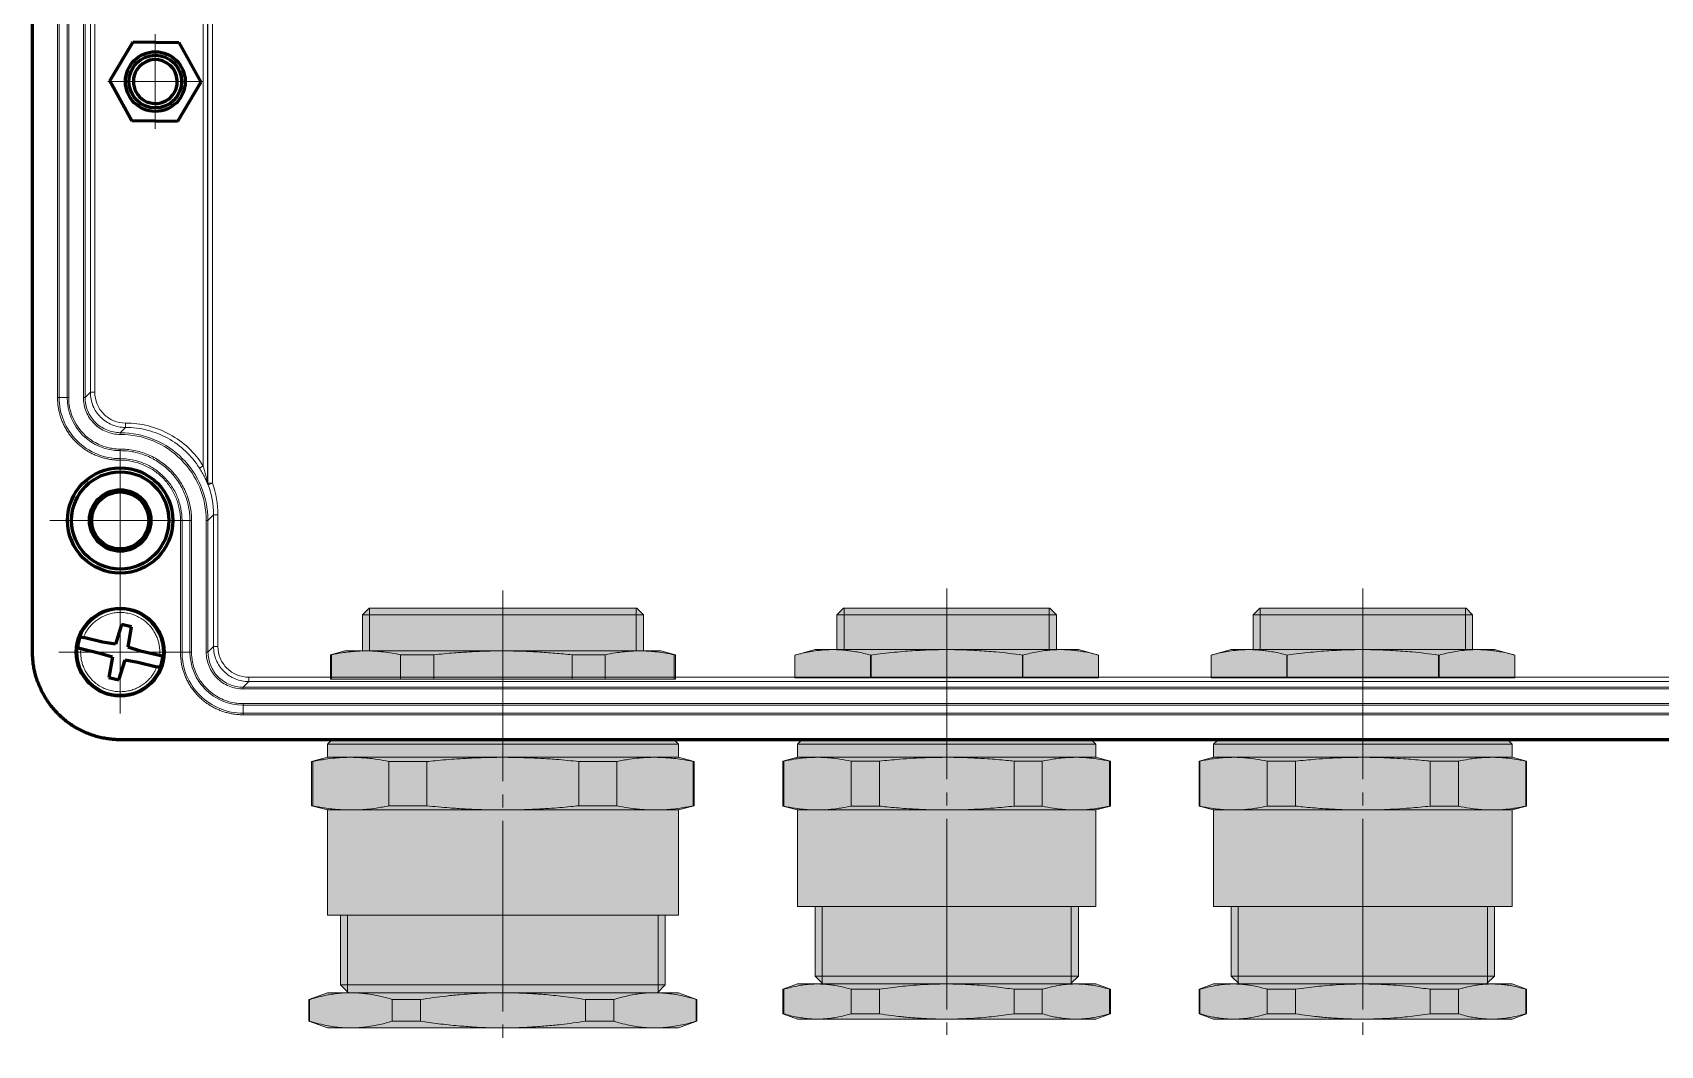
# Model space of a CAD drawing. Header units: millimetres. Extents: x -101 to 319, y -85 to 212.
# Drawn here: x 221.26 to 267.62, y 21.24 to 50.09 of the extents above; entities that cross this region are included whole.
import ezdxf

# ---------------------------------------------------------------- set-up
doc = ezdxf.new("R2010")
doc.units = ezdxf.units.MM
for name, pattern in [('K5LT_AXLED', [26.227272, 21.727272, -1.5, 1.5, -1.5]), ('K5LT_BASIC', [0]), ('K5LT_THIN', [0])]:
    doc.linetypes.add(name, pattern=pattern)
doc.layers.add('Системный слой', color=7, linetype='Continuous')

# ---------------------------------------------------------------- blocks, each defined once
blk = doc.blocks.new('VP.262512_withoutcapside')
at = {"layer": 'Системный слой', "color": 150, "linetype": 'K5LT_BASIC', "lineweight": 60, "true_color": 0x0080ff}
for p, q in [((-127.49, -114.99), (-127.49, 114.99)), ((-118.7, -49.92), (-116.03, -45.46)), ((-116.03, -45.46), (-110.83, -45.54)), ((-110.83, -45.54), (-108.3, -50.08)), ((-116.17, -54.46), (-118.7, -49.92)), ((-108.3, -50.08), (-110.97, -54.54)), ((-110.97, -54.54), (-116.17, -54.46)), ((-117.36, -111.85), (-118.05, -114.11)), ((-116.2, -112.12), (-117.36, -111.85)), ((-116.61, -114.45), (-116.2, -112.12)), ((-122.29, -114.53), (-122.37, -114.51)), ((-122.29, -114.53), (-121.99, -114.6)), ((-122.06, -113.24), (-121.99, -113.26)), ((-121.99, -113.26), (-121.69, -113.33)), ((-121.99, -114.6), (-119.83, -115.11)), ((-119.52, -113.85), (-121.69, -113.33)), ((-118.05, -114.11), (-119.52, -113.85)), ((-115.17, -114.89), (-116.61, -114.45)), ((-113.01, -115.4), (-115.17, -114.89)), ((-119.83, -115.11), (-118.39, -115.55)), ((-118.39, -115.55), (-118.8, -117.88)), ((-117.64, -118.15), (-116.95, -115.89)), ((-116.95, -115.89), (-115.48, -116.15)), ((-115.48, -116.15), (-113.31, -116.67)), ((-113.01, -116.74), (-113.31, -116.67)), ((-112.71, -115.47), (-113.01, -115.4)), ((-112.94, -116.76), (-113.01, -116.74)), ((-112.71, -115.47), (-112.63, -115.49)), ((-118.8, -117.88), (-117.64, -118.15)), ((117.49, -124.99), (-117.49, -124.99))]:
    blk.add_line(p, q, dxfattribs=at)
at = {"layer": 'Системный слой', "color": 7, "linetype": 'K5LT_THIN', "lineweight": 18}
for p, q in [((-107.54, 95.77), (-107.54, -95.77)), ((-107.5, -95.76), (-107.5, 95.76)), ((-107, -95.76), (-107, 95.76)), ((-108.04, 93.77), (-108.04, -93.77)), ((-124.64, -86), (-124.64, 86)), ((-124.46, 86), (-124.46, -86)), ((-123.55, 86), (-123.55, -86)), ((-123.37, -86), (-123.37, 86)), ((-121.7, -86), (-121.7, 86)), ((-121.5, -86), (-121.5, 86)), ((-120.9, 85.4), (-120.9, -85.4)), ((-120.4, 85.4), (-120.4, -85.4)), ((-124.46, -86), (-124.64, -86)), ((-123.55, -86), (-124.46, -86)), ((-123.55, -86), (-123.37, -86)), ((-121.7, -86), (-121.5, -86)), ((-120.9, -85.4), (-121.5, -86)), ((-120.4, -85.4), (-120.9, -85.4)), ((-116.9, -89.4), (-117.5, -90)), ((-117.5, -92.96), (-117.5, -92.05)), ((-108.04, -93.77), (-108.47, -94.04)), ((-107.54, -95.77), (-107.5, -95.76)), ((-107.47, -95.93), (-107.51, -95.94)), ((-107.5, -95.76), (-107, -95.76)), ((-107.47, -95.93), (-107, -95.76)), ((-110.64, -115), (-110.64, -100)), ((-110.46, -100), (-110.64, -100)), ((-110.46, -100), (-109.55, -100)), ((-110.46, -100), (-110.46, -115)), ((-109.55, -100), (-109.37, -100)), ((-109.55, -100), (-109.55, -115)), ((-109.37, -115), (-109.37, -100)), ((-107.7, -100), (-107.5, -100)), ((-107.7, -115), (-107.7, -100)), ((-107.5, -100), (-106.86, -99.36)), ((-107.5, -115), (-107.5, -100)), ((-106.86, -99.36), (-106.86, -114.36)), ((-106.36, -99.36), (-106.86, -99.36)), ((-106.36, -99.36), (-106.36, -114.36)), ((-106.86, -114.36), (-107.5, -115)), ((-106.36, -114.36), (-106.86, -114.36)), ((-110.46, -115), (-110.64, -115)), ((-109.55, -115), (-110.46, -115)), ((-109.55, -115), (-109.37, -115)), ((-107.7, -115), (-107.5, -115)), ((-102.86, -118.36), (-103.5, -119)), ((-102.86, -117.86), (-102.86, -118.36)), ((-102.86, -117.86), (102.86, -117.86)), ((-102.86, -118.36), (102.86, -118.36)), ((103.5, -119), (-103.5, -119)), ((-103.5, -119.2), (-103.5, -119)), ((103.5, -119.2), (-103.5, -119.2)), ((-103.5, -121.05), (-103.5, -120.87)), ((103.5, -120.87), (-103.5, -120.87)), ((-103.5, -121.96), (-103.5, -121.05)), ((-103.5, -121.05), (103.5, -121.05)), ((-103.5, -121.96), (103.5, -121.96)), ((-103.5, -121.96), (-103.5, -122.14)), ((103.5, -122.14), (-103.5, -122.14))]:
    blk.add_line(p, q, dxfattribs=at)
at = {"layer": 'Системный слой', "color": 30, "linetype": 'K5LT_AXLED', "lineweight": 18, "true_color": 0xff8000}
for p, q in [((-113.5, -50), (-113.5, -44.6)), ((-113.5, -50), (-118.9, -50)), ((-113.5, -50), (-108.1, -50)), ((-113.5, -50), (-113.5, -55.4)), ((-117.5, -100), (-117.5, -92)), ((-117.5, -100), (-125.5, -100)), ((-117.5, -100), (-109.5, -100)), ((-117.5, -100), (-117.5, -108)), ((-117.5, -115), (-117.5, -108)), ((-117.5, -115), (-124.5, -115)), ((-117.5, -115), (-110.5, -115)), ((-117.5, -115), (-117.5, -122))]:
    blk.add_line(p, q, dxfattribs=at)
at = {"layer": 'Системный слой', "color": 150, "linetype": 'K5LT_BASIC', "lineweight": 60, "true_color": 0x0080ff}
for centre, radius in [((-113.5, -50), 3.4), ((-113.5, -50), 3), ((-117.5, -100), 6), ((-117.5, -100), 5.54), ((-117.5, -100), 3.5), ((-117.5, -100), 3.25), ((-117.5, -115), 5)]:
    blk.add_circle(centre, radius, dxfattribs=at)
for centre, radius, start, end in [((-113.5, -50), 2.5, 329.0779, 149.0779), ((-113.5, -50), 2.5, 149.0779, 329.0779), ((-117.5, -115), 4.89, 166.5926, 174.2313), ((-117.5, -115), 4.89, 158.9539, 166.5926), ((-117.5, -115), 4.89, 338.9539, 354.2313)]:
    blk.add_arc(centre, radius, start, end, dxfattribs=at)
at = {"layer": 'Системный слой', "color": 7, "linetype": 'K5LT_THIN', "lineweight": 18}
for centre, radius, start, end in [((-117.5, -86), 6.96, 179.9996, 270.0017), ((-117.5, -86), 6.05, 179.9996, 270.002), ((-117.5, -115), 4.81, 354.3582, 158.827), ((-117.5, -115), 4.81, 174.3582, 338.827), ((-103.5, -115), 6.96, 179.9996, 270.0003), ((-103.5, -115), 6.05, 179.9996, 270.0004)]:
    blk.add_arc(centre, radius, start, end, dxfattribs=at)
for centre, major_axis, ratio, start_param, end_param in [((-116.9, -88.9), (0, -0.5), 0.000346, 4.712389, 6.276204), ((-117.5, -90.2), (0, 0.2), 0.000865, 4.712389, 6.276205), ((-107.04, -95.77), (0.125, -0.484), 0.999959, 4.460672, 4.813688), ((-107, -95.76), (0.123, -0.485), 0.999959, 4.464107, 4.814949)]:
    blk.add_ellipse(centre, major_axis=major_axis, ratio=ratio, start_param=start_param, end_param=end_param, dxfattribs=at)
for points, weights, degree in [([(-117.5, -93.14), (-121.69, -93.14), (-124.64, -90.19), (-124.64, -86)], [1, 0.804734900668, 0.804734900668, 1], 3), ([(-117.5, -92.05), (-117.5, -92), (-117.5, -91.87)], [1, 0.829037572555, 1], 2), ([(-117.5, -92.96), (-117.5, -92.99), (-117.5, -93.06), (-117.5, -93.14)], [1, 0.886025048378, 0.886025048378, 1], 3), ([(-121.69, -113.33), (-119.13, -106.89), (-112.39, -108.5), (-113.01, -115.4)], [1, 0.429396510113, 0.429396510113, 1], 3), ([(-113.31, -116.67), (-115.87, -123.11), (-122.61, -121.5), (-121.99, -114.6)], [1, 0.429396510113, 0.429396510113, 1], 3), ([(-103.5, -122.14), (-107.69, -122.14), (-110.64, -119.19), (-110.64, -115)], [1, 0.804734900668, 0.804734900668, 1], 3)]:
    blk.add_rational_spline(points, weights, degree=degree, dxfattribs=at)
for points, knots in [([(-117.5, -91.87), (-117.69, -91.87), (-117.98, -91.85), (-118.26, -91.82), (-118.45, -91.79), (-118.54, -91.77), (-119.02, -91.68), (-119.38, -91.57), (-120.01, -91.31), (-120.27, -91.18), (-120.61, -90.98), (-120.69, -90.92), (-121.08, -90.66), (-121.38, -90.42), (-121.85, -89.94), (-122.04, -89.73), (-122.26, -89.42), (-122.32, -89.35), (-122.59, -88.94), (-122.77, -88.6), (-123.03, -87.97), (-123.12, -87.7), (-123.21, -87.32), (-123.24, -87.23), (-123.33, -86.76), (-123.37, -86.38), (-123.37, -86)], [0, 0, 0, 0, 0.0625, 0.09375, 0.09375, 0.125, 0.125, 0.25, 0.25, 0.34375, 0.34375, 0.375, 0.375, 0.5, 0.5, 0.59375, 0.59375, 0.625, 0.625, 0.75, 0.75, 0.84375, 0.84375, 0.875, 0.875, 1, 1, 1, 1]), ([(-117.5, -90.2), (-118.05, -90.2), (-118.6, -90.09), (-119.61, -89.67), (-120.08, -89.36), (-120.86, -88.58), (-121.17, -88.11), (-121.59, -87.1), (-121.7, -86.55), (-121.7, -86)], [0, 0, 0, 0, 0.25, 0.25, 0.5, 0.5, 0.75, 0.75, 1, 1, 1, 1]), ([(-117.5, -90), (-118.02, -90), (-118.55, -89.89), (-119.51, -89.49), (-119.96, -89.2), (-120.7, -88.46), (-120.99, -88.01), (-121.39, -87.05), (-121.5, -86.52), (-121.5, -86)], [0, 0, 0, 0, 0.25, 0.25, 0.5, 0.5, 0.75, 0.75, 1, 1, 1, 1]), ([(-120.9, -85.4), (-120.9, -85.93), (-120.8, -86.45), (-120.4, -87.42), (-120.1, -87.86), (-119.36, -88.6), (-118.92, -88.9), (-117.95, -89.3), (-117.43, -89.4), (-116.9, -89.4)], [0, 0, 0, 0, 0.25, 0.25, 0.5, 0.5, 0.75, 0.75, 1, 1, 1, 1]), ([(-120.4, -85.4), (-120.4, -85.86), (-120.31, -86.32), (-119.96, -87.17), (-119.7, -87.55), (-119.05, -88.2), (-118.67, -88.46), (-117.82, -88.81), (-117.36, -88.9), (-116.9, -88.9)], [0, 0, 0, 0, 0.25, 0.25, 0.5, 0.5, 0.75, 0.75, 1, 1, 1, 1]), ([(-116.9, -88.9), (-116.02, -88.9), (-115.15, -89.01), (-113.44, -89.45), (-112.62, -89.78), (-111.08, -90.62), (-110.36, -91.14), (-109.08, -92.34), (-108.52, -93.03), (-108.04, -93.77)], [0, 0, 0, 0, 0.25, 0.25, 0.5, 0.5, 0.75, 0.75, 1, 1, 1, 1]), ([(-107.5, -100), (-107.5, -98.62), (-107.79, -97.28), (-108.82, -94.87), (-109.55, -93.8), (-111.3, -92.05), (-112.37, -91.32), (-114.78, -90.29), (-116.12, -90), (-117.5, -90)], [0, 0, 0, 0, 0.25, 0.25, 0.5, 0.5, 0.75, 0.75, 1, 1, 1, 1]), ([(-107.7, -100), (-107.7, -98.72), (-107.95, -97.43), (-108.94, -95.06), (-109.66, -93.98), (-111.48, -92.16), (-112.56, -91.44), (-114.93, -90.45), (-116.22, -90.2), (-117.5, -90.2)], [0, 0, 0, 0, 0.25, 0.25, 0.5, 0.5, 0.75, 0.75, 1, 1, 1, 1]), ([(-108.47, -94.04), (-108.91, -93.33), (-109.45, -92.68), (-110.67, -91.54), (-111.36, -91.04), (-112.82, -90.23), (-113.61, -89.92), (-115.23, -89.51), (-116.07, -89.4), (-116.9, -89.4)], [0, 0, 0, 0, 0.25, 0.25, 0.5, 0.5, 0.75, 0.75, 1, 1, 1, 1]), ([(-109.37, -100), (-109.37, -99.47), (-109.42, -98.93), (-109.58, -98.14), (-109.64, -97.88), (-109.8, -97.37), (-109.88, -97.13), (-110.19, -96.39), (-110.44, -95.92), (-110.89, -95.25), (-111.05, -95.04), (-111.38, -94.63), (-111.56, -94.43), (-111.94, -94.06), (-112.14, -93.88), (-112.55, -93.54), (-112.76, -93.38), (-113.21, -93.08), (-113.43, -92.95), (-113.9, -92.7), (-114.14, -92.59), (-114.88, -92.28), (-115.39, -92.12), (-116.44, -91.92), (-116.97, -91.87), (-117.5, -91.87)], [0, 0, 0, 0, 0.125, 0.125, 0.1875, 0.1875, 0.25, 0.25, 0.375, 0.375, 0.4375, 0.4375, 0.5, 0.5, 0.5625, 0.5625, 0.625, 0.625, 0.6875, 0.6875, 0.75, 0.75, 0.875, 0.875, 1, 1, 1, 1]), ([(-109.55, -100), (-109.55, -99.48), (-109.6, -98.96), (-109.76, -98.19), (-109.82, -97.93), (-109.97, -97.43), (-110.06, -97.19), (-110.26, -96.71), (-110.37, -96.48), (-110.61, -96.02), (-110.75, -95.79), (-111.19, -95.14), (-111.51, -94.74), (-112.25, -94.01), (-112.66, -93.67), (-113.52, -93.1), (-113.98, -92.85), (-114.7, -92.56), (-114.95, -92.47), (-115.45, -92.32), (-115.7, -92.25), (-116.46, -92.1), (-116.97, -92.05), (-117.5, -92.05)], [0, 0, 0, 0, 0.125, 0.125, 0.1875, 0.1875, 0.25, 0.25, 0.3125, 0.3125, 0.375, 0.375, 0.5, 0.5, 0.625, 0.625, 0.75, 0.75, 0.8125, 0.8125, 0.875, 0.875, 1, 1, 1, 1]), ([(-117.5, -92.96), (-117.03, -92.96), (-116.58, -93.01), (-115.67, -93.19), (-115.22, -93.32), (-114.59, -93.59), (-114.38, -93.68), (-113.97, -93.9), (-113.78, -94.02), (-113.2, -94.41), (-112.84, -94.7), (-112.2, -95.35), (-111.9, -95.71), (-111.39, -96.47), (-111.17, -96.88), (-110.91, -97.52), (-110.83, -97.74), (-110.7, -98.18), (-110.64, -98.4), (-110.51, -99.08), (-110.46, -99.53), (-110.46, -100)], [0, 0, 0, 0, 0.125, 0.125, 0.25, 0.25, 0.3125, 0.3125, 0.375, 0.375, 0.5, 0.5, 0.625, 0.625, 0.75, 0.75, 0.8125, 0.8125, 0.875, 0.875, 1, 1, 1, 1]), ([(-110.64, -100), (-110.64, -99.55), (-110.69, -99.1), (-110.82, -98.45), (-110.87, -98.23), (-111, -97.8), (-111.08, -97.58), (-111.34, -96.96), (-111.55, -96.57), (-112.05, -95.82), (-112.34, -95.47), (-112.97, -94.84), (-113.31, -94.55), (-113.87, -94.18), (-114.07, -94.06), (-114.46, -93.85), (-114.67, -93.75), (-115.28, -93.5), (-115.71, -93.37), (-116.6, -93.19), (-117.05, -93.14), (-117.5, -93.14)], [0, 0, 0, 0, 0.125, 0.125, 0.1875, 0.1875, 0.25, 0.25, 0.375, 0.375, 0.5, 0.5, 0.625, 0.625, 0.6875, 0.6875, 0.75, 0.75, 0.875, 0.875, 1, 1, 1, 1]), ([(-107.51, -95.94), (-107.51, -95.94), (-107.53, -95.89), (-107.58, -95.76), (-107.61, -95.69), (-107.71, -95.44), (-107.79, -95.27), (-107.96, -94.92), (-108.05, -94.74), (-108.25, -94.39), (-108.35, -94.21), (-108.47, -94.04)], [0, 0, 0, 0, 0.125, 0.125, 0.25, 0.25, 0.5, 0.5, 0.75, 0.75, 1, 1, 1, 1]), ([(-108.04, -93.77), (-107.99, -93.95), (-107.93, -94.14), (-107.83, -94.51), (-107.78, -94.69), (-107.69, -95.06), (-107.65, -95.25), (-107.6, -95.5), (-107.58, -95.58), (-107.55, -95.71), (-107.54, -95.77), (-107.54, -95.77)], [0, 0, 0, 0, 0.25, 0.25, 0.5, 0.5, 0.75, 0.75, 0.875, 0.875, 1, 1, 1, 1]), ([(-106.86, -114.36), (-106.86, -114.89), (-106.76, -115.41), (-106.36, -116.38), (-106.06, -116.82), (-105.32, -117.56), (-104.88, -117.86), (-103.91, -118.26), (-103.39, -118.36), (-102.86, -118.36)], [0, 0, 0, 0, 0.25, 0.25, 0.5, 0.5, 0.75, 0.75, 1, 1, 1, 1]), ([(-106.36, -114.36), (-106.36, -114.82), (-106.27, -115.28), (-105.92, -116.13), (-105.66, -116.52), (-105.02, -117.16), (-104.63, -117.42), (-103.78, -117.77), (-103.32, -117.86), (-102.86, -117.86)], [0, 0, 0, 0, 0.25, 0.25, 0.5, 0.5, 0.75, 0.75, 1, 1, 1, 1]), ([(-103.5, -120.87), (-103.69, -120.87), (-103.98, -120.85), (-104.26, -120.82), (-104.45, -120.79), (-104.54, -120.77), (-105.02, -120.68), (-105.38, -120.57), (-106.01, -120.31), (-106.27, -120.18), (-106.61, -119.98), (-106.69, -119.92), (-107.08, -119.66), (-107.38, -119.42), (-107.85, -118.94), (-108.04, -118.73), (-108.26, -118.42), (-108.32, -118.35), (-108.59, -117.94), (-108.77, -117.6), (-109.03, -116.97), (-109.12, -116.7), (-109.21, -116.32), (-109.24, -116.23), (-109.33, -115.76), (-109.37, -115.38), (-109.37, -115)], [0, 0, 0, 0, 0.0625, 0.09375, 0.09375, 0.125, 0.125, 0.25, 0.25, 0.34375, 0.34375, 0.375, 0.375, 0.5, 0.5, 0.59375, 0.59375, 0.625, 0.625, 0.75, 0.75, 0.84375, 0.84375, 0.875, 0.875, 1, 1, 1, 1]), ([(-103.5, -119.2), (-104.05, -119.2), (-104.6, -119.09), (-105.61, -118.67), (-106.08, -118.36), (-106.86, -117.58), (-107.17, -117.11), (-107.59, -116.1), (-107.7, -115.55), (-107.7, -115)], [0, 0, 0, 0, 0.25, 0.25, 0.5, 0.5, 0.75, 0.75, 1, 1, 1, 1]), ([(-103.5, -119), (-104.02, -119), (-104.55, -118.89), (-105.51, -118.49), (-105.96, -118.2), (-106.7, -117.46), (-106.99, -117.01), (-107.39, -116.05), (-107.5, -115.52), (-107.5, -115)], [0, 0, 0, 0, 0.25, 0.25, 0.5, 0.5, 0.75, 0.75, 1, 1, 1, 1])]:
    blk.add_open_spline(points, degree=3, knots=knots, dxfattribs=at)
for points in [[(-106.86, -99.36), (-106.86, -98.19), (-107.07, -97.03), (-107.47, -95.93)], [(-107, -95.76), (-106.58, -96.91), (-106.36, -98.14), (-106.36, -99.36)]]:
    blk.add_open_spline(points, degree=3, dxfattribs=at)
at = {"layer": 'Системный слой', "color": 150, "linetype": 'K5LT_BASIC', "lineweight": 60, "true_color": 0x0080ff}
blk.add_rational_spline([(-117.49, -124.99), (-123.34, -124.99), (-127.49, -120.84), (-127.49, -114.99)], [1, 0.804744315932, 0.804744315932, 1], degree=3, dxfattribs=at)
blk = doc.blocks.new('VZ-N32_withcap')
at = {"true_color": 0xffffff}
for points in [[(19.65, 9.68), (18, 10.12), (16, 10.11), (16, 14.25), (15.25, 15), (-15.25, 15), (-16, 14.25), (-16, 10.11), (-18, 10.12), (-19.65, 9.68), (-19.65, 6.92), (19.65, 6.92)], [(20, -20), (20, -8), (21.8, -7.52), (21.8, -2.48), (20, -2), (20, -0.5), (19.5, 0), (-19.5, 0), (-20, -0.5), (-20, -2), (-21.8, -2.48), (-21.8, -7.52), (-20, -8), (-20, -20), (-18.5, -20), (-18.5, -27.93), (-17.6, -28.83), (-20, -28.83), (-22.1, -29.59), (-22.1, -32.06), (-20, -32.83), (20, -32.83), (22.1, -32.06), (22.1, -29.59), (20, -28.83), (17.6, -28.83), (18.5, -27.93), (18.5, -20)]]:
    blk.add_hatch(color=7, dxfattribs=at).paths.add_polyline_path(points)
at = {"color": 30, "linetype": 'K5LT_AXLED', "lineweight": 0, "true_color": 0xff8000}
blk.add_line((0, 17), (0, -34.83), dxfattribs=at)
at = {"color": 150, "linetype": 'K5LT_BASIC', "lineweight": 0, "true_color": 0x0080ff}
for p, q in [((-16, 14.25), (-15.25, 15)), ((15.25, 15), (-15.25, 15)), ((16, 14.25), (15.25, 15)), ((16, 14.25), (-16, 14.25)), ((-16, 10.11), (-16, 14.25)), ((16, 10.11), (16, 14.25)), ((-19.65, 9.68), (-18, 10.12)), ((-19.65, 6.92), (-19.65, 9.68)), ((-19.53, 9.68), (-19.65, 9.68)), ((-19.53, 6.92), (-19.53, 9.68)), ((-15.59, 10.12), (-18, 10.12)), ((0, 10.12), (-15.59, 10.12)), ((-11.65, 6.92), (-11.65, 9.68)), ((-7.88, 9.68), (-11.65, 9.68)), ((-7.88, 6.92), (-7.88, 9.68)), ((15.59, 10.12), (0, 10.12)), ((7.88, 6.92), (7.88, 9.68)), ((11.65, 9.68), (7.88, 9.68)), ((11.65, 6.92), (11.65, 9.68)), ((18, 10.12), (15.59, 10.12)), ((19.65, 9.68), (18, 10.12)), ((19.53, 6.92), (19.53, 9.68)), ((19.65, 9.68), (19.53, 9.68)), ((19.65, 6.92), (19.65, 9.68)), ((-19.53, 6.92), (-19.65, 6.92)), ((-11.65, 6.92), (-19.53, 6.92)), ((-7.88, 6.92), (-11.65, 6.92)), ((7.88, 6.92), (-7.88, 6.92)), ((11.65, 6.92), (7.88, 6.92)), ((19.53, 6.92), (11.65, 6.92)), ((19.65, 6.92), (19.53, 6.92)), ((-20, -0.5), (-19.5, 0)), ((0, 0), (-19.5, 0)), ((19.5, 0), (0, 0)), ((20, -0.5), (19.5, 0)), ((-20, -0.5), (-20, -2)), ((0, -0.5), (-20, -0.5)), ((20, -0.5), (0, -0.5)), ((20, -0.5), (20, -2)), ((-21.8, -2.48), (-20, -2)), ((-21.8, -2.48), (-21.66, -2.48)), ((-21.8, -7.52), (-21.8, -2.48)), ((-21.66, -7.52), (-21.66, -2.48)), ((-20, -2), (-17.32, -2)), ((-17.32, -2), (0, -2)), ((-12.98, -2.48), (-8.67, -2.48)), ((-12.98, -7.52), (-12.98, -2.48)), ((-8.67, -7.52), (-8.67, -2.48)), ((0, -2), (17.32, -2)), ((8.67, -7.52), (8.67, -2.48)), ((8.67, -2.48), (12.98, -2.48)), ((12.98, -7.52), (12.98, -2.48)), ((17.32, -2), (20, -2)), ((21.8, -2.48), (20, -2)), ((21.66, -7.52), (21.66, -2.48)), ((21.66, -2.48), (21.8, -2.48)), ((21.8, -7.52), (21.8, -2.48)), ((-21.8, -7.52), (-20, -8)), ((-21.66, -7.52), (-21.8, -7.52)), ((-20, -8), (-20, -20)), ((-17.32, -8), (-20, -8)), ((0, -8), (-17.32, -8)), ((-8.67, -7.52), (-12.98, -7.52)), ((17.32, -8), (0, -8)), ((12.98, -7.52), (8.67, -7.52)), ((20, -8), (17.32, -8)), ((21.8, -7.52), (20, -8)), ((20, -8), (20, -20)), ((21.8, -7.52), (21.66, -7.52)), ((20, -20), (-20, -20)), ((-18.5, -27.93), (-18.5, -20)), ((18.5, -27.93), (18.5, -20)), ((-22.1, -29.59), (-20, -28.82)), ((-22.1, -29.59), (-22.1, -32.06)), ((-22.02, -29.59), (-22.1, -29.59)), ((-22.02, -29.59), (-22.02, -32.06)), ((-17.32, -28.82), (-20, -28.82)), ((-17.6, -28.82), (-18.5, -27.93)), ((0, -27.93), (-18.5, -27.93)), ((0, -28.82), (-17.32, -28.82)), ((-12.62, -29.59), (-12.62, -32.06)), ((-9.4, -29.59), (-12.62, -29.59)), ((-9.4, -29.59), (-9.4, -32.06)), ((18.5, -27.93), (0, -27.93)), ((17.32, -28.82), (0, -28.82)), ((9.4, -29.59), (9.4, -32.06)), ((12.62, -29.59), (9.4, -29.59)), ((12.62, -29.59), (12.62, -32.06)), ((20, -28.82), (17.32, -28.82)), ((17.6, -28.82), (18.5, -27.93)), ((22.1, -29.59), (20, -28.82)), ((22.02, -29.59), (22.02, -32.06)), ((22.1, -29.59), (22.02, -29.59)), ((22.1, -29.59), (22.1, -32.06)), ((-22.1, -32.06), (-20, -32.83)), ((-22.1, -32.06), (-22.02, -32.06)), ((-20, -32.83), (-17.32, -32.83)), ((-17.32, -32.83), (0, -32.83)), ((-12.62, -32.06), (-9.4, -32.06)), ((0, -32.83), (17.32, -32.83)), ((9.4, -32.06), (12.62, -32.06)), ((17.32, -32.83), (20, -32.83)), ((22.1, -32.06), (20, -32.83)), ((22.02, -32.06), (22.1, -32.06))]:
    blk.add_line(p, q, dxfattribs=at)
at = {"color": 7, "linetype": 'K5LT_THIN', "lineweight": 0}
for p, q in [((-15.19, 15), (-15.19, 14.25)), ((15.19, 15), (15.19, 14.25)), ((-15.19, 10.12), (-15.19, 14.25)), ((15.19, 10.12), (15.19, 14.25)), ((-17.69, -27.93), (-17.69, -20)), ((17.69, -27.93), (17.69, -20)), ((-17.69, -28.74), (-17.69, -27.93)), ((17.69, -28.74), (17.69, -27.93))]:
    blk.add_line(p, q, dxfattribs=at)
at = {"color": 150, "linetype": 'K5LT_BASIC', "lineweight": 0, "true_color": 0x0080ff}
for points, knots in [([(-19.53, 9.68), (-19.14, 9.76), (-18.48, 9.89), (-17.54, 10.01), (-16.72, 10.09), (-16.07, 10.12), (-15.69, 10.12), (-15.59, 10.12)], [0, 0, 0, 0, 2.376278, 4.04526, 5.709004, 7.352072, 8, 8, 8, 8]), ([(-15.59, 10.12), (-15.26, 10.12), (-14.77, 10.11), (-14.11, 10.06), (-13.45, 9.99), (-12.63, 9.87), (-11.97, 9.75), (-11.65, 9.68)], [0, 0, 0, 0, 1.986954, 2.991874, 3.998543, 6.001525, 8, 8, 8, 8]), ([(-7.88, 9.68), (-7.11, 9.76), (-5.78, 9.89), (-3.9, 10.01), (-2.26, 10.09), (-0.96, 10.12), (-0.21, 10.12), (0, 10.12)], [0, 0, 0, 0, 2.376278, 4.04526, 5.709004, 7.352072, 8, 8, 8, 8]), ([(0, 10.12), (0.65, 10.12), (1.64, 10.11), (2.95, 10.06), (4.27, 9.99), (5.92, 9.87), (7.23, 9.75), (7.88, 9.68)], [0, 0, 0, 0, 1.986954, 2.991874, 3.998543, 6.001525, 8, 8, 8, 8]), ([(11.65, 9.68), (12.03, 9.76), (12.7, 9.89), (13.64, 10.01), (14.46, 10.09), (15.11, 10.12), (15.48, 10.12), (15.59, 10.12)], [0, 0, 0, 0, 2.376278, 4.04526, 5.709004, 7.352072, 8, 8, 8, 8]), ([(15.59, 10.12), (15.92, 10.12), (16.41, 10.11), (17.07, 10.06), (17.72, 9.99), (18.55, 9.87), (19.2, 9.75), (19.53, 9.68)], [0, 0, 0, 0, 1.986954, 2.991874, 3.998543, 6.001525, 8, 8, 8, 8]), ([(-17.32, -2), (-17.62, -2), (-18.22, -2.01), (-19.18, -2.08), (-20.32, -2.22), (-21.17, -2.38), (-21.66, -2.48)], [0, 0, 0, 0, 1.452167, 2.881664, 4.647628, 7, 7, 7, 7]), ([(-12.98, -2.48), (-13.42, -2.39), (-14.14, -2.25), (-15.13, -2.12), (-15.94, -2.05), (-16.66, -2.01), (-17.12, -2), (-17.32, -2)], [0, 0, 0, 0, 2.40543, 4.023924, 5.43573, 6.897013, 8, 8, 8, 8]), ([(0, -2), (-0.6, -2), (-1.8, -2.01), (-3.54, -2.08), (-5.52, -2.19), (-7.21, -2.33), (-8.36, -2.45), (-8.67, -2.48)], [0, 0, 0, 0, 1.65962, 3.293331, 4.829431, 7.118353, 8, 8, 8, 8]), ([(8.67, -2.48), (7.81, -2.39), (6.36, -2.25), (4.39, -2.12), (2.76, -2.05), (1.32, -2.01), (0.4, -2), (0, -2)], [0, 0, 0, 0, 2.40543, 4.023924, 5.43573, 6.897013, 8, 8, 8, 8]), ([(17.32, -2), (17.02, -2), (16.42, -2.01), (15.46, -2.08), (14.32, -2.22), (13.47, -2.38), (12.98, -2.48)], [0, 0, 0, 0, 1.452167, 2.881664, 4.647628, 7, 7, 7, 7]), ([(21.66, -2.48), (21.23, -2.39), (20.5, -2.25), (19.51, -2.12), (18.7, -2.05), (17.98, -2.01), (17.52, -2), (17.32, -2)], [0, 0, 0, 0, 2.40543, 4.023924, 5.43573, 6.897013, 8, 8, 8, 8]), ([(-21.66, -7.52), (-21.23, -7.61), (-20.5, -7.75), (-19.51, -7.88), (-18.7, -7.95), (-17.98, -7.99), (-17.52, -8), (-17.32, -8)], [0, 0, 0, 0, 2.40543, 4.023924, 5.43573, 6.897013, 8, 8, 8, 8]), ([(-17.32, -8), (-17.02, -8), (-16.42, -7.99), (-15.46, -7.92), (-14.32, -7.78), (-13.47, -7.62), (-12.98, -7.52)], [0, 0, 0, 0, 1.452167, 2.881664, 4.647628, 7, 7, 7, 7]), ([(-8.67, -7.52), (-7.81, -7.61), (-6.36, -7.75), (-4.39, -7.88), (-2.76, -7.95), (-1.32, -7.99), (-0.4, -8), (0, -8)], [0, 0, 0, 0, 2.40543, 4.023924, 5.43573, 6.897013, 8, 8, 8, 8]), ([(0, -8), (0.6, -8), (1.8, -7.99), (3.54, -7.92), (5.52, -7.81), (7.21, -7.67), (8.36, -7.55), (8.67, -7.52)], [0, 0, 0, 0, 1.65962, 3.293331, 4.829431, 7.118353, 8, 8, 8, 8]), ([(12.98, -7.52), (13.42, -7.61), (14.14, -7.75), (15.13, -7.88), (15.94, -7.95), (16.66, -7.99), (17.12, -8), (17.32, -8)], [0, 0, 0, 0, 2.40543, 4.023924, 5.43573, 6.897013, 8, 8, 8, 8]), ([(17.32, -8), (17.62, -8), (18.22, -7.99), (19.18, -7.92), (20.32, -7.78), (21.17, -7.62), (21.66, -7.52)], [0, 0, 0, 0, 1.452167, 2.881664, 4.647628, 7, 7, 7, 7]), ([(-22.02, -29.59), (-21.53, -29.44), (-20.76, -29.23), (-19.74, -29.03), (-18.94, -28.91), (-18.15, -28.84), (-17.6, -28.82), (-17.32, -28.82)], [0, 0, 0, 0, 2.52956, 3.944897, 5.211736, 6.584694, 8, 8, 8, 8]), ([(-17.32, -28.82), (-17.02, -28.82), (-16.51, -28.84), (-15.74, -28.91), (-14.9, -29.02), (-13.84, -29.24), (-13.04, -29.46), (-12.62, -29.59)], [0, 0, 0, 0, 1.547019, 2.551865, 3.939937, 5.810963, 8, 8, 8, 8]), ([(-9.4, -29.59), (-8.42, -29.44), (-6.88, -29.23), (-4.84, -29.03), (-3.25, -28.91), (-1.65, -28.84), (-0.56, -28.82), (0, -28.82)], [0, 0, 0, 0, 2.52956, 3.944897, 5.211736, 6.584694, 8, 8, 8, 8]), ([(0, -28.82), (0.61, -28.82), (1.61, -28.84), (3.16, -28.91), (4.84, -29.02), (6.97, -29.24), (8.55, -29.46), (9.4, -29.59)], [0, 0, 0, 0, 1.547019, 2.551865, 3.939937, 5.810963, 8, 8, 8, 8]), ([(12.62, -29.59), (13.11, -29.44), (13.88, -29.23), (14.9, -29.03), (15.7, -28.91), (16.49, -28.84), (17.04, -28.82), (17.32, -28.82)], [0, 0, 0, 0, 2.529573, 3.944907, 5.211741, 6.584695, 8, 8, 8, 8]), ([(17.32, -28.82), (17.62, -28.82), (18.13, -28.84), (18.9, -28.91), (19.74, -29.02), (20.81, -29.24), (21.6, -29.46), (22.02, -29.59)], [0, 0, 0, 0, 1.547055, 2.551904, 3.939959, 5.810956, 8, 8, 8, 8]), ([(-17.32, -32.83), (-17.65, -32.83), (-18.19, -32.81), (-19.04, -32.72), (-19.94, -32.59), (-20.96, -32.37), (-21.68, -32.17), (-22.02, -32.06)], [0, 0, 0, 0, 1.669309, 2.764381, 4.320014, 6.234949, 8, 8, 8, 8]), ([(-12.62, -32.06), (-13.08, -32.2), (-13.83, -32.41), (-14.88, -32.62), (-15.68, -32.73), (-16.49, -32.81), (-17.01, -32.83), (-17.32, -32.83)], [0, 0, 0, 0, 2.365452, 3.846876, 5.378942, 6.427183, 8, 8, 8, 8]), ([(0, -32.83), (-0.66, -32.83), (-1.75, -32.81), (-3.44, -32.72), (-5.23, -32.59), (-7.28, -32.37), (-8.72, -32.17), (-9.4, -32.06)], [0, 0, 0, 0, 1.669309, 2.764381, 4.320014, 6.234949, 8, 8, 8, 8]), ([(9.4, -32.06), (8.48, -32.2), (6.98, -32.41), (4.88, -32.62), (3.28, -32.73), (1.65, -32.81), (0.62, -32.83), (0, -32.83)], [0, 0, 0, 0, 2.365452, 3.846876, 5.378942, 6.427183, 8, 8, 8, 8]), ([(17.32, -32.83), (16.99, -32.83), (16.45, -32.81), (15.6, -32.72), (14.7, -32.59), (13.68, -32.37), (12.96, -32.17), (12.62, -32.06)], [0, 0, 0, 0, 1.669309, 2.764381, 4.320014, 6.234949, 8, 8, 8, 8]), ([(22.02, -32.06), (21.56, -32.2), (20.81, -32.41), (19.76, -32.62), (18.96, -32.73), (18.15, -32.81), (17.63, -32.83), (17.32, -32.83)], [0, 0, 0, 0, 2.365452, 3.846876, 5.378942, 6.427183, 8, 8, 8, 8])]:
    blk.add_open_spline(points, degree=3, knots=knots, dxfattribs=at)
blk = doc.blocks.new('VZ-N25_withcap')
at = {"true_color": 0xffffff}
for points in [[(17.3, 9.65), (15, 10.27), (12.5, 10.27), (12.5, 14.25), (11.75, 15), (-11.75, 15), (-12.5, 14.25), (-12.5, 10.26), (-15, 10.27), (-17.3, 9.65), (-17.3, 7.07), (17.3, 7.07)], [(17, -19), (17, -8), (18.65, -7.56), (18.65, -2.44), (17, -2), (17, -0.5), (16.5, 0), (-16.5, 0), (-17, -0.5), (-17, -2), (-18.65, -2.44), (-18.65, -7.56), (-17, -8), (-17, -19), (-15, -19), (-15, -26.93), (-14.1, -27.83), (-17, -27.83), (-18.65, -28.43), (-18.65, -31.23), (-17, -31.83), (17, -31.83), (18.65, -31.23), (18.65, -28.43), (17, -27.83), (14.1, -27.83), (15, -26.93), (15, -19)]]:
    blk.add_hatch(color=7, dxfattribs=at).paths.add_polyline_path(points)
at = {"color": 30, "linetype": 'K5LT_AXLED', "lineweight": 0, "true_color": 0xff8000}
blk.add_line((0, 17.23), (0, -33.6), dxfattribs=at)
at = {"color": 150, "linetype": 'K5LT_BASIC', "lineweight": 0, "true_color": 0x0080ff}
for p, q in [((-12.5, 14.25), (-11.75, 15)), ((11.75, 15), (-11.75, 15)), ((12.5, 14.25), (11.75, 15)), ((12.5, 14.25), (-12.5, 14.25)), ((-12.5, 10.26), (-12.5, 14.25)), ((12.5, 10.26), (12.5, 14.25)), ((-17.3, 9.65), (-15, 10.27)), ((-17.3, 7.07), (-17.3, 9.65)), ((-17.3, 7.07), (-17.3, 9.65)), ((-15, 10.27), (-12.99, 10.27)), ((-12.99, 10.27), (0, 10.27)), ((-8.68, 7.07), (-8.68, 9.65)), ((-8.68, 9.65), (-8.62, 9.65)), ((-8.62, 7.07), (-8.62, 9.65)), ((0, 10.27), (12.99, 10.27)), ((8.62, 7.07), (8.62, 9.65)), ((8.62, 9.65), (8.68, 9.65)), ((8.68, 7.07), (8.68, 9.65)), ((12.99, 10.27), (15, 10.27)), ((17.3, 9.65), (15, 10.27)), ((17.3, 7.07), (17.3, 9.65)), ((17.3, 7.07), (17.3, 9.65)), ((-17.3, 7.07), (-8.68, 7.07)), ((-17.3, 7.07), (-17.3, 7.07)), ((-8.68, 7.07), (-8.62, 7.07)), ((-8.62, 7.07), (8.62, 7.07)), ((8.62, 7.07), (8.68, 7.07)), ((8.68, 7.07), (17.3, 7.07)), ((17.3, 7.07), (17.3, 7.07)), ((-17, -0.5), (-16.5, 0)), ((-16.5, 0), (0, 0)), ((0, 0), (16.5, 0)), ((17, -0.5), (16.5, 0)), ((-17, -0.5), (-17, -2)), ((-17, -0.5), (0, -0.5)), ((0, -0.5), (17, -0.5)), ((17, -0.5), (17, -2)), ((-18.65, -2.44), (-17, -2)), ((-18.65, -7.56), (-18.65, -2.44)), ((-18.56, -2.44), (-18.65, -2.44)), ((-18.56, -7.56), (-18.56, -2.44)), ((-14.72, -2), (-17, -2)), ((0, -2), (-14.72, -2)), ((-10.89, -7.56), (-10.89, -2.44)), ((-7.67, -2.44), (-10.89, -2.44)), ((-7.67, -7.56), (-7.67, -2.44)), ((14.72, -2), (0, -2)), ((10.89, -2.44), (7.67, -2.44)), ((7.67, -7.56), (7.67, -2.44)), ((10.89, -7.56), (10.89, -2.44)), ((17, -2), (14.72, -2)), ((18.65, -2.44), (17, -2)), ((18.65, -2.44), (18.56, -2.44)), ((18.56, -7.56), (18.56, -2.44)), ((18.65, -7.56), (18.65, -2.44)), ((-18.65, -7.56), (-17, -8)), ((-18.65, -7.56), (-18.56, -7.56)), ((-17, -8), (-17, -19)), ((-17, -8), (-14.72, -8)), ((-14.72, -8), (0, -8)), ((-10.89, -7.56), (-7.67, -7.56)), ((0, -8), (14.72, -8)), ((7.67, -7.56), (10.89, -7.56)), ((14.72, -8), (17, -8)), ((18.65, -7.56), (17, -8)), ((17, -8), (17, -19)), ((18.56, -7.56), (18.65, -7.56)), ((-17, -19), (17, -19)), ((-15, -26.93), (-15, -19)), ((15, -26.93), (15, -19)), ((-14.1, -27.82), (-15, -26.93)), ((-15, -26.93), (0, -26.93)), ((0, -26.93), (15, -26.93)), ((14.1, -27.82), (15, -26.93)), ((-18.65, -28.43), (-17, -27.82)), ((-18.65, -28.43), (-18.65, -31.22)), ((-18.65, -28.43), (-18.56, -28.43)), ((-18.56, -28.43), (-18.56, -31.22)), ((-17, -27.82), (-14.72, -27.82)), ((-14.72, -27.82), (0, -27.82)), ((-10.89, -28.43), (-10.89, -31.22)), ((-10.89, -28.43), (-7.67, -28.43)), ((-7.67, -28.43), (-7.67, -31.22)), ((0, -27.82), (14.72, -27.82)), ((7.67, -28.43), (7.67, -31.22)), ((7.67, -28.43), (10.89, -28.43)), ((10.89, -28.43), (10.89, -31.22)), ((14.72, -27.82), (17, -27.82)), ((18.65, -28.43), (17, -27.82)), ((18.56, -28.43), (18.56, -31.22)), ((18.56, -28.43), (18.65, -28.43)), ((18.65, -28.43), (18.65, -31.22)), ((-18.56, -31.22), (-18.65, -31.22)), ((-18.65, -31.22), (-17, -31.83)), ((-7.67, -31.22), (-10.89, -31.22)), ((10.89, -31.22), (7.67, -31.22)), ((18.65, -31.22), (17, -31.83)), ((18.65, -31.22), (18.56, -31.22)), ((-14.72, -31.83), (-17, -31.83)), ((0, -31.83), (-14.72, -31.83)), ((14.72, -31.83), (0, -31.83)), ((17, -31.83), (14.72, -31.83))]:
    blk.add_line(p, q, dxfattribs=at)
at = {"color": 7, "linetype": 'K5LT_THIN', "lineweight": 0}
for p, q in [((-11.69, 15), (-11.69, 14.25)), ((11.69, 15), (11.69, 14.25)), ((-11.69, 10.21), (-11.69, 14.25)), ((11.69, 10.21), (11.69, 14.25)), ((-14.19, -26.93), (-14.19, -19)), ((14.19, -26.93), (14.19, -19)), ((-14.19, -27.74), (-14.19, -26.93)), ((14.19, -27.74), (14.19, -26.93))]:
    blk.add_line(p, q, dxfattribs=at)
at = {"color": 150, "linetype": 'K5LT_BASIC', "lineweight": 0, "true_color": 0x0080ff}
for points, knots in [([(-12.99, 10.27), (-13.19, 10.27), (-13.6, 10.26), (-14.2, 10.22), (-14.87, 10.15), (-15.9, 9.99), (-16.74, 9.8), (-17.3, 9.65)], [0, 0, 0, 0, 1.13163, 2.252954, 3.337803, 4.860747, 8, 8, 8, 8]), ([(-8.68, 9.65), (-9.18, 9.79), (-9.95, 9.97), (-10.91, 10.12), (-11.56, 10.2), (-12.22, 10.25), (-12.7, 10.27), (-12.99, 10.27)], [0, 0, 0, 0, 2.809993, 4.302711, 5.335005, 6.39802, 8, 8, 8, 8]), ([(0, 10.27), (-0.41, 10.27), (-1.22, 10.26), (-2.42, 10.22), (-3.59, 10.16), (-5.19, 10.05), (-6.86, 9.88), (-8.16, 9.72), (-8.62, 9.65)], [0, 0, 0, 0, 1.273084, 2.534573, 3.755028, 4.907841, 7.550421, 9, 9, 9, 9]), ([(8.62, 9.65), (7.61, 9.79), (6.25, 9.95), (4.53, 10.09), (3.43, 10.17), (2.3, 10.23), (1.16, 10.26), (0.39, 10.27), (0, 10.27)], [0, 0, 0, 0, 3.161242, 4.27476, 5.416602, 6.598477, 7.800063, 9, 9, 9, 9]), ([(12.99, 10.27), (12.79, 10.27), (12.38, 10.26), (11.78, 10.22), (11.11, 10.15), (10.08, 9.99), (9.24, 9.8), (8.68, 9.65)], [0, 0, 0, 0, 1.13163, 2.252954, 3.337803, 4.860747, 8, 8, 8, 8]), ([(17.3, 9.65), (16.8, 9.79), (16.03, 9.97), (15.07, 10.12), (14.43, 10.2), (13.76, 10.25), (13.28, 10.27), (12.99, 10.27)], [0, 0, 0, 0, 2.809993, 4.302711, 5.335005, 6.39802, 8, 8, 8, 8]), ([(-18.56, -2.44), (-18.17, -2.36), (-17.53, -2.23), (-16.66, -2.11), (-15.94, -2.04), (-15.3, -2.01), (-14.9, -2), (-14.72, -2)], [0, 0, 0, 0, 2.419879, 4.039963, 5.44907, 6.903989, 8, 8, 8, 8]), ([(-14.72, -2), (-14.46, -2), (-13.93, -2.01), (-13.08, -2.08), (-12.07, -2.21), (-11.32, -2.35), (-10.89, -2.44)], [0, 0, 0, 0, 1.44825, 2.877362, 4.644411, 7, 7, 7, 7]), ([(-7.67, -2.44), (-6.9, -2.36), (-5.61, -2.23), (-3.87, -2.11), (-2.43, -2.04), (-1.16, -2.01), (-0.35, -2), (0, -2)], [0, 0, 0, 0, 2.419879, 4.039963, 5.44907, 6.903989, 8, 8, 8, 8]), ([(0, -2), (0.53, -2), (1.58, -2.01), (3.13, -2.07), (4.87, -2.18), (6.38, -2.3), (7.39, -2.41), (7.67, -2.44)], [0, 0, 0, 0, 1.655143, 3.288413, 4.825597, 7.115345, 8, 8, 8, 8]), ([(10.89, -2.44), (11.27, -2.36), (11.92, -2.23), (12.79, -2.11), (13.51, -2.04), (14.14, -2.01), (14.55, -2), (14.72, -2)], [0, 0, 0, 0, 2.41988, 4.039965, 5.449071, 6.903989, 8, 8, 8, 8]), ([(14.72, -2), (14.99, -2), (15.51, -2.01), (16.36, -2.08), (17.38, -2.21), (18.13, -2.35), (18.56, -2.44)], [0, 0, 0, 0, 1.448248, 2.877358, 4.644409, 7, 7, 7, 7]), ([(-14.72, -8), (-14.99, -8), (-15.51, -7.99), (-16.36, -7.92), (-17.38, -7.79), (-18.13, -7.65), (-18.56, -7.56)], [0, 0, 0, 0, 1.44825, 2.877362, 4.644411, 7, 7, 7, 7]), ([(-10.89, -7.56), (-11.27, -7.64), (-11.92, -7.77), (-12.79, -7.89), (-13.51, -7.96), (-14.14, -7.99), (-14.55, -8), (-14.72, -8)], [0, 0, 0, 0, 2.419879, 4.039963, 5.44907, 6.903989, 8, 8, 8, 8]), ([(0, -8), (-0.53, -8), (-1.58, -7.99), (-3.13, -7.93), (-4.87, -7.82), (-6.38, -7.7), (-7.39, -7.59), (-7.67, -7.56)], [0, 0, 0, 0, 1.655143, 3.288413, 4.825597, 7.115345, 8, 8, 8, 8]), ([(7.67, -7.56), (6.9, -7.64), (5.61, -7.77), (3.87, -7.89), (2.43, -7.96), (1.16, -7.99), (0.35, -8), (0, -8)], [0, 0, 0, 0, 2.419879, 4.039963, 5.44907, 6.903989, 8, 8, 8, 8]), ([(14.72, -8), (14.46, -8), (13.93, -7.99), (13.08, -7.92), (12.07, -7.79), (11.32, -7.65), (10.89, -7.56)], [0, 0, 0, 0, 1.448248, 2.877358, 4.644409, 7, 7, 7, 7]), ([(18.56, -7.56), (18.17, -7.64), (17.53, -7.77), (16.66, -7.89), (15.94, -7.96), (15.3, -7.99), (14.9, -8), (14.72, -8)], [0, 0, 0, 0, 2.41988, 4.039965, 5.449071, 6.903989, 8, 8, 8, 8]), ([(-14.72, -27.82), (-14.99, -27.82), (-15.43, -27.84), (-16.12, -27.9), (-16.93, -28.02), (-17.76, -28.2), (-18.35, -28.36), (-18.56, -28.43)], [0, 0, 0, 0, 1.64951, 2.746923, 4.320506, 6.673858, 8, 8, 8, 8]), ([(-10.89, -28.43), (-11.22, -28.33), (-11.81, -28.17), (-12.63, -28), (-13.34, -27.9), (-14.03, -27.84), (-14.49, -27.82), (-14.72, -27.82)], [0, 0, 0, 0, 2.117323, 3.707547, 5.095921, 6.54191, 8, 8, 8, 8]), ([(0, -27.82), (-0.53, -27.82), (-1.41, -27.84), (-2.8, -27.9), (-4.41, -28.02), (-6.08, -28.2), (-7.25, -28.36), (-7.67, -28.43)], [0, 0, 0, 0, 1.649514, 2.746927, 4.320509, 6.673859, 8, 8, 8, 8]), ([(7.67, -28.43), (7, -28.33), (5.82, -28.17), (4.19, -28), (2.77, -27.9), (1.39, -27.84), (0.46, -27.82), (0, -27.82)], [0, 0, 0, 0, 2.117321, 3.707544, 5.09592, 6.54191, 8, 8, 8, 8]), ([(14.72, -27.82), (14.46, -27.82), (14.02, -27.84), (13.32, -27.9), (12.52, -28.02), (11.68, -28.2), (11.1, -28.36), (10.89, -28.43)], [0, 0, 0, 0, 1.649514, 2.746927, 4.320509, 6.673859, 8, 8, 8, 8]), ([(18.56, -28.43), (18.22, -28.33), (17.63, -28.17), (16.82, -28), (16.11, -27.9), (15.42, -27.84), (14.95, -27.82), (14.72, -27.82)], [0, 0, 0, 0, 2.117321, 3.707544, 5.09592, 6.54191, 8, 8, 8, 8]), ([(-18.56, -31.22), (-18.29, -31.3), (-17.81, -31.44), (-17.11, -31.59), (-16.41, -31.71), (-15.73, -31.79), (-15.15, -31.82), (-14.83, -31.83), (-14.72, -31.83)], [0, 0, 0, 0, 1.884561, 3.420348, 4.961014, 6.736057, 8.238726, 9, 9, 9, 9]), ([(-14.72, -31.83), (-14.44, -31.83), (-13.98, -31.81), (-13.27, -31.74), (-12.47, -31.62), (-11.65, -31.44), (-11.09, -31.28), (-10.89, -31.22)], [0, 0, 0, 0, 1.734922, 2.863683, 4.439349, 6.756734, 8, 8, 8, 8]), ([(-7.67, -31.22), (-7.2, -31.29), (-6.39, -31.41), (-5.42, -31.52), (-4.39, -31.63), (-3.39, -31.71), (-2.13, -31.78), (-1.07, -31.82), (-0.32, -31.83), (0, -31.83)], [0, 0, 0, 0, 1.85142, 3.182291, 3.800386, 5.890689, 7.077018, 8.732476, 10, 10, 10, 10]), ([(0, -31.83), (0.56, -31.83), (1.48, -31.81), (2.9, -31.74), (4.51, -31.62), (6.14, -31.44), (7.27, -31.28), (7.67, -31.22)], [0, 0, 0, 0, 1.734922, 2.863683, 4.439349, 6.756734, 8, 8, 8, 8]), ([(10.89, -31.22), (11.15, -31.3), (11.64, -31.44), (12.34, -31.59), (13.03, -31.71), (13.72, -31.79), (14.29, -31.82), (14.61, -31.83), (14.72, -31.83)], [0, 0, 0, 0, 1.884561, 3.420348, 4.961014, 6.736057, 8.238726, 9, 9, 9, 9]), ([(14.72, -31.83), (15, -31.83), (15.46, -31.81), (16.17, -31.74), (16.98, -31.62), (17.79, -31.44), (18.36, -31.28), (18.56, -31.22)], [0, 0, 0, 0, 1.734922, 2.863683, 4.439349, 6.756734, 8, 8, 8, 8])]:
    blk.add_open_spline(points, degree=3, knots=knots, dxfattribs=at)

msp = doc.modelspace()

# ---------------------------------------------------------------- block references
at = {"xscale": 0.25, "yscale": 0.25, "zscale": 0.25}
for name, p in [('VP.262512_withoutcapside', (253.131, 61.194)), ('VZ-N32_withcap', (234.655, 29.947)), ('VZ-N25_withcap', (247.295, 29.947)), ('VZ-N25_withcap', (259.148, 29.947))]:
    msp.add_blockref(name, p, dxfattribs=at)

doc.saveas('drawing.dxf')
